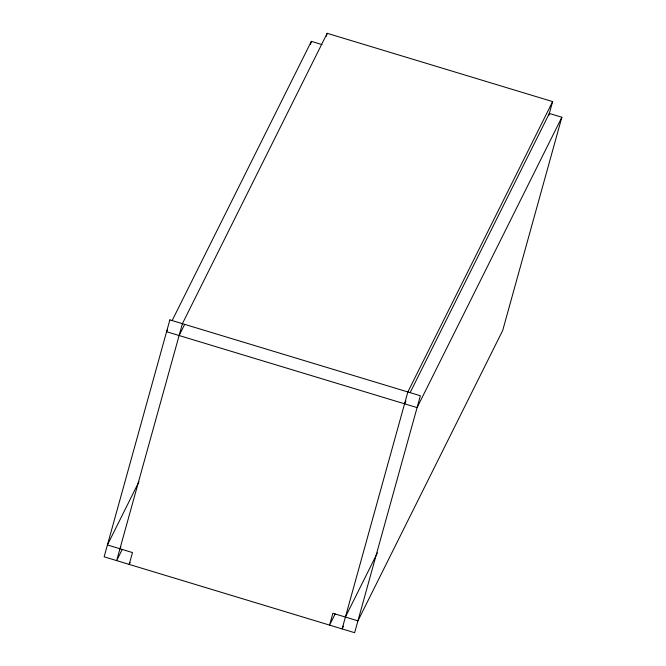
<?xml version="1.0" encoding="UTF-8"?>
<svg xmlns="http://www.w3.org/2000/svg" width="666" height="666" viewBox="0 0 666 666"><rect width="100%" height="100%" fill="white"/><g stroke="black" fill="none" stroke-linecap="round" stroke-linejoin="round"><path stroke-width="1" d="M310.531 44.356L311.363 41.35L321.961 44.564M326.357 36.264L327.173 33.3L552.622 101.59L548.784 115.443M410.131 392.64L549.333 113.436L561.863 117.233L502.697 330.478L357.925 620.854L332.875 613.261L329.587 625.116L335.156 613.944M167.516 329.861L166.592 331.726L417.091 407.609L561.863 117.233M172.153 320.554L311.363 41.35M327.173 33.3L182.401 323.676L116.667 560.614L122.228 549.45M179.112 335.522L184.682 324.35M138.978 481.685L107.426 544.971L132.476 552.564L129.187 564.41L130.12 562.545M119.947 548.767L120.879 546.911M552.622 101.59L407.85 391.966L342.116 628.904L343.506 626.115M404.562 403.812L405.952 401.015M345.396 617.057L377.414 552.838M169.872 319.88L104.137 556.818L354.637 632.7L420.371 395.754L169.872 319.88"/></g></svg>
